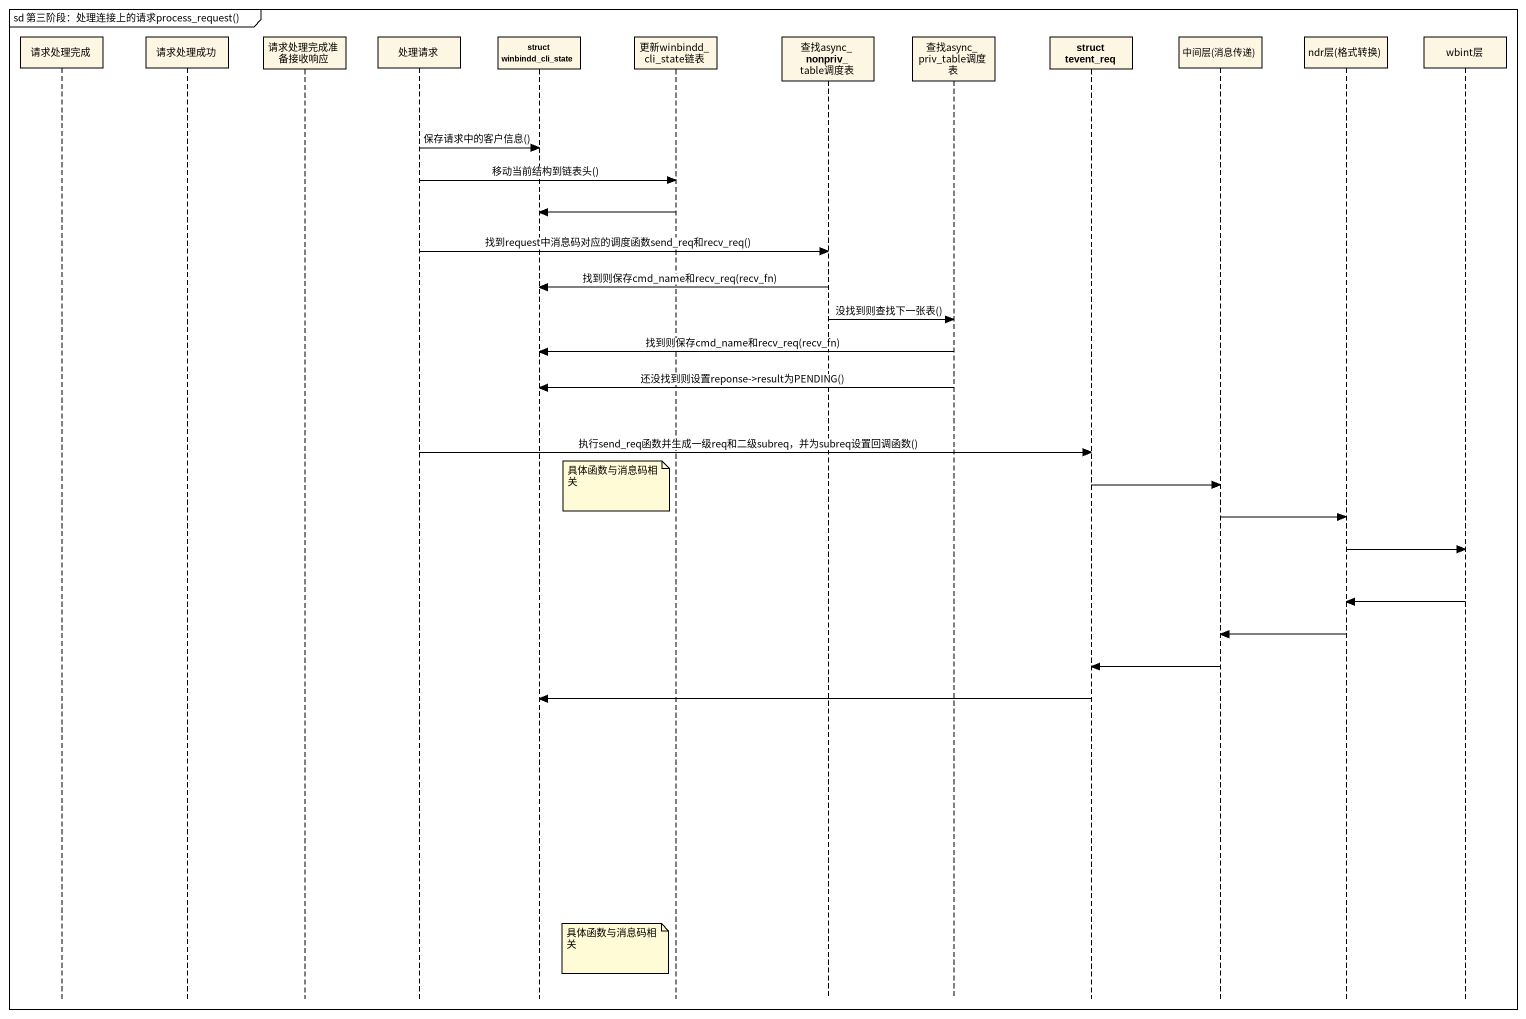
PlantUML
@startuml
mainframe sd 第三阶段：处理连接上的请求process_request()
hide footbox
participant 请求处理完成
participant 请求处理成功
participant 请求处理完成准备接收响应
participant 处理请求
participant "struct winbindd_cli_state" as struct_winbindd_cli_state
participant 更新winbindd_cli_state链表
participant 查找async_nonpriv_table调度表
participant 查找async_priv_table调度表
participant "struct tevent_req" as struct_tevent_req
participant "中间层(消息传递)" as 中间层_消息传递
participant "ndr层(格式转换)" as ndr层_格式转换
participant wbint层

处理请求 -> struct_winbindd_cli_state : 保存请求中的客户信息()
处理请求 -> 更新winbindd_cli_state链表 : 移动当前结构到链表头()
更新winbindd_cli_state链表 -> struct_winbindd_cli_state
处理请求 -> 查找async_nonpriv_table调度表 : 找到request中消息码对应的调度函数send_req和recv_req()
查找async_nonpriv_table调度表 -> struct_winbindd_cli_state : 找到则保存cmd_name和recv_req(recv_fn)
查找async_nonpriv_table调度表 -> 查找async_priv_table调度表 : 没找到则查找下一张表()
查找async_priv_table调度表 -> struct_winbindd_cli_state : 找到则保存cmd_name和recv_req(recv_fn)
查找async_priv_table调度表 -> struct_winbindd_cli_state : 还没找到则设置reponse->result为PENDING()
处理请求 -> struct_tevent_req : 执行send_req函数并生成一级req和二级subreq，并为subreq设置回调函数()
struct_tevent_req -> 中间层_消息传递
note left of 更新winbindd_cli_state链表 : 具体函数与消息码相关
中间层_消息传递 -> ndr层_格式转换
ndr层_格式转换 -> wbint层
wbint层 -> ndr层_格式转换
ndr层_格式转换 -> 中间层_消息传递
中间层_消息传递 -> struct_tevent_req
struct_tevent_req -> struct_winbindd_cli_state
note left of 更新winbindd_cli_state链表 : 具体函数与消息码相关
@enduml
